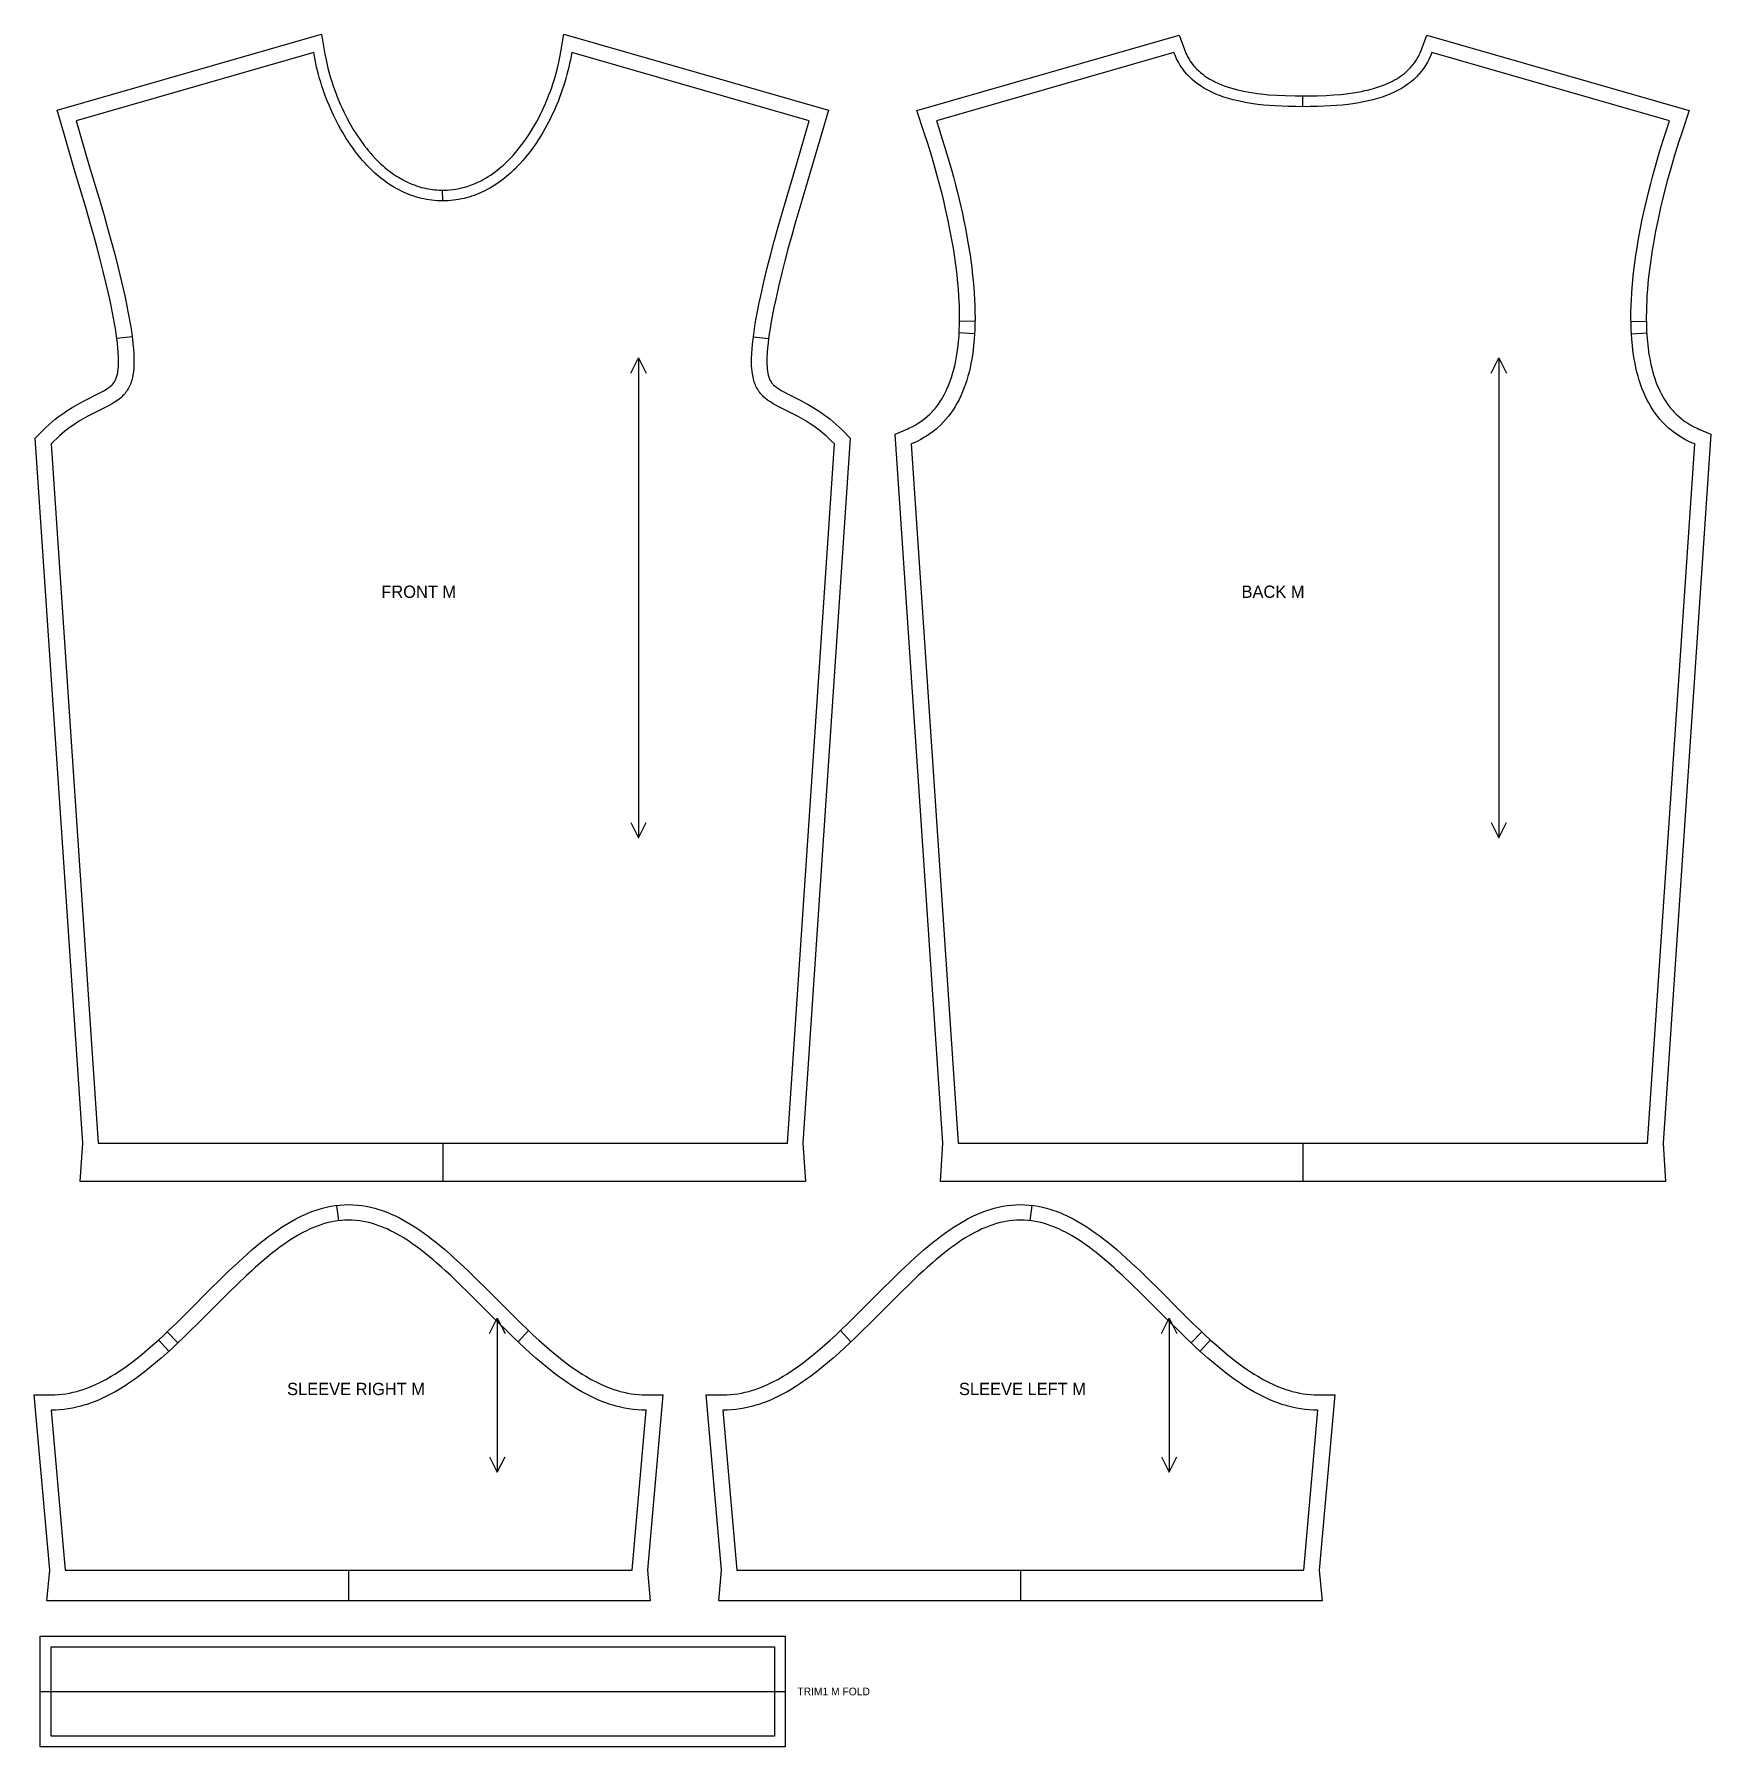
# Model space of a CAD drawing. Extents: x 24 to 1116, y 28 to 1143.
import ezdxf

# ---------------------------------------------------------------- set-up
doc = ezdxf.new("R2010")
doc.units = 0
for name, color, linetype in [('CUT', 7, 'CONTINUOUS'), ('FOLD', 6, 'CONTINUOUS'), ('GRAIN', 3, 'CONTINUOUS'), ('NOTCH', 1, 'CONTINUOUS'), ('SEW', 5, 'CONTINUOUS'), ('TEXT', 2, 'CONTINUOUS')]:
    doc.layers.add(name, color=color, linetype=linetype)

msp = doc.modelspace()

# ---------------------------------------------------------------- linework, layer by layer
at = {"layer": 'CUT'}
for points in [[(290.051, 396.024), (53.939, 396.024), (55.621, 421.024), (24.721, 880.225), (29.814, 885.399), (31.839, 887.348), (33.844, 889.177), (35.827, 890.893), (37.785, 892.5), (39.716, 894.006), (41.615, 895.415), (43.481, 896.734), (45.312, 897.969), (47.103, 899.124), (48.854, 900.206), (52.224, 902.17), (53.838, 903.063), (56.917, 904.694), (65.945, 909.221), (67.985, 910.287), (69.775, 911.287), (71.318, 912.229), (72.623, 913.121), (73.708, 913.968), (74.604, 914.78), (74.992, 915.178), (75.673, 915.976), (76.261, 916.805), (76.784, 917.708), (77.26, 918.73), (77.482, 919.297), (77.892, 920.563), (78.078, 921.266), (78.407, 922.822), (78.547, 923.676), (78.772, 925.535), (78.856, 926.539), (78.963, 928.69), (78.985, 929.835), (78.966, 932.257), (78.781, 936.199), (78.557, 939.014), (78.255, 941.964), (77.881, 945.038), (77.438, 948.222), (76.932, 951.504), (76.367, 954.87), (75.083, 961.809), (74.373, 965.356), (73.239, 970.739), (71.2, 979.775), (69.039, 988.738), (67.266, 995.745), (65.043, 1004.182), (62.86, 1012.158), (60.755, 1019.6), (57.61, 1030.355), (50.319, 1054.697), (43.687, 1077.575), (38.934, 1093.738), (211.217, 1143.234), (213.36, 1130.241), (214.093, 1126.474), (214.773, 1123.41), (215.337, 1121.088), (215.947, 1118.747), (217.067, 1114.813), (217.8, 1112.439), (218.578, 1110.058), (219.977, 1106.081), (220.876, 1103.696), (221.819, 1101.314), (223.49, 1097.362), (224.551, 1095.006), (225.655, 1092.665), (227.59, 1088.806), (229.642, 1085.011), (231.809, 1081.294), (234.089, 1077.669), (236.478, 1074.15), (238.974, 1070.751), (240.522, 1068.774), (241.574, 1067.483), (243.183, 1065.592), (244.276, 1064.361), (246.508, 1061.975), (248.223, 1060.256), (249.385, 1059.144), (251.156, 1057.53), (252.355, 1056.491), (254.18, 1054.988), (255.415, 1054.026), (257.927, 1052.196), (259.847, 1050.91), (261.144, 1050.094), (263.779, 1048.567), (265.791, 1047.514), (267.149, 1046.858), (269.907, 1045.655), (272.011, 1044.851), (273.431, 1044.363), (274.866, 1043.914), (276.315, 1043.505), (277.778, 1043.136), (279.257, 1042.807), (280.751, 1042.52), (282.26, 1042.275), (284.554, 1041.988), (286.103, 1041.851), (287.67, 1041.759), (289.253, 1041.713), (290.849, 1041.713), (293.218, 1041.8), (294.776, 1041.914), (297.082, 1042.169), (298.599, 1042.393), (300.845, 1042.807), (302.324, 1043.136), (304.514, 1043.705), (305.956, 1044.134), (308.091, 1044.851), (309.498, 1045.377), (311.581, 1046.238), (312.953, 1046.858), (314.985, 1047.856), (316.323, 1048.567), (318.305, 1049.7), (319.609, 1050.498), (321.539, 1051.759), (323.438, 1053.095), (325.306, 1054.503), (326.534, 1055.481), (328.349, 1057.007), (329.54, 1058.061), (331.3, 1059.696), (332.455, 1060.822), (334.158, 1062.562), (335.826, 1064.361), (337.459, 1066.216), (338.528, 1067.483), (340.101, 1069.427), (341.636, 1071.421), (343.134, 1073.461), (344.593, 1075.544), (346.014, 1077.669), (347.395, 1079.832), (348.735, 1082.03), (350.036, 1084.261), (351.295, 1086.52), (352.512, 1088.806), (353.687, 1091.115), (354.82, 1093.444), (355.91, 1095.79), (356.956, 1098.15), (358.283, 1101.314), (359.227, 1103.696), (360.126, 1106.081), (360.98, 1108.468), (361.789, 1110.852), (362.552, 1113.232), (363.27, 1115.603), (363.942, 1117.963), (364.766, 1121.088), (365.68, 1124.948), (366.166, 1127.234), (366.606, 1129.494), (367, 1131.725), (368.886, 1143.234), (541.169, 1093.738), (536.416, 1077.575), (529.783, 1054.697), (522.492, 1030.355), (519.347, 1019.6), (517.242, 1012.158), (515.059, 1004.182), (512.836, 995.745), (511.063, 988.738), (508.902, 979.775), (506.864, 970.739), (505.729, 965.356), (505.019, 961.809), (503.735, 954.87), (503.17, 951.504), (502.664, 948.222), (502.221, 945.038), (501.847, 941.964), (501.546, 939.014), (501.321, 936.199), (501.136, 932.257), (501.118, 929.835), (501.14, 928.69), (501.246, 926.539), (501.33, 925.535), (501.555, 923.676), (501.695, 922.822), (502.024, 921.266), (502.21, 920.563), (502.62, 919.297), (502.842, 918.73), (503.318, 917.708), (503.841, 916.805), (504.429, 915.976), (505.111, 915.178), (505.499, 914.78), (506.394, 913.968), (507.48, 913.121), (508.784, 912.229), (510.327, 911.287), (512.117, 910.287), (514.157, 909.221), (523.185, 904.694), (526.264, 903.063), (527.878, 902.17), (531.248, 900.206), (532.999, 899.124), (534.791, 897.969), (536.621, 896.734), (538.487, 895.415), (540.387, 894.006), (542.317, 892.5), (544.275, 890.893), (546.258, 889.177), (548.264, 887.348), (550.288, 885.399), (555.381, 880.225), (524.481, 421.024), (526.164, 396.024), (293.855, 396.024)], [(850.153, 396.024), (614.041, 396.024), (615.723, 421.024), (584.643, 882.896), (592.475, 886.15), (593.561, 886.631), (595.66, 887.646), (597.666, 888.733), (599.582, 889.888), (601.413, 891.111), (602.298, 891.747), (604.007, 893.069), (605.639, 894.457), (607.199, 895.911), (608.687, 897.43), (609.406, 898.214), (610.793, 899.833), (612.116, 901.518), (612.753, 902.386), (613.982, 904.173), (615.149, 906.027), (615.71, 906.979), (616.788, 908.935), (617.807, 910.958), (618.294, 911.995), (619.225, 914.118), (620.099, 916.307), (621.301, 919.711), (622.032, 922.059), (623.022, 925.694), (623.612, 928.191), (624.394, 932.04), (624.847, 934.673), (625.426, 938.717), (625.887, 942.868), (626.232, 947.116), (626.4, 949.998), (626.561, 954.39), (626.616, 958.857), (626.569, 963.391), (626.483, 966.446), (626.354, 969.523), (626.184, 972.621), (625.855, 977.3), (625.285, 983.585), (624.946, 986.742), (624.375, 991.486), (623.955, 994.652), (623.267, 999.399), (622.773, 1002.558), (621.982, 1007.283), (620.541, 1015.099), (618.968, 1022.809), (617.285, 1030.374), (616.232, 1034.829), (615.152, 1039.212), (612.934, 1047.731), (610.67, 1055.876), (608.402, 1063.595), (605.805, 1071.999), (603.324, 1079.695), (598.701, 1093.642), (769.445, 1142.695), (772.947, 1133.213), (773.348, 1132.196), (773.772, 1131.206), (774.45, 1129.768), (775.176, 1128.386), (775.95, 1127.057), (776.769, 1125.779), (777.635, 1124.55), (778.544, 1123.367), (779.826, 1121.859), (780.838, 1120.779), (782.254, 1119.401), (783.367, 1118.414), (784.916, 1117.157), (786.126, 1116.257), (787.805, 1115.113), (789.555, 1114.031), (791.375, 1113.011), (792.784, 1112.284), (794.72, 1111.368), (796.718, 1110.509), (798.775, 1109.707), (800.887, 1108.96), (803.05, 1108.268), (805.26, 1107.628), (807.512, 1107.04), (809.802, 1106.502), (812.712, 1105.897), (815.071, 1105.465), (818.052, 1104.987), (820.457, 1104.651), (822.874, 1104.356), (827.728, 1103.874), (833.182, 1103.49), (838.582, 1103.247), (845.038, 1103.102), (852.974, 1103.081), (859.356, 1103.177), (865.316, 1103.395), (870.151, 1103.684), (875.007, 1104.097), (879.85, 1104.651), (884.047, 1105.266), (888.181, 1106.012), (890.504, 1106.502), (892.226, 1106.901), (894.488, 1107.476), (896.158, 1107.941), (899.42, 1108.96), (902.567, 1110.101), (904.094, 1110.718), (905.587, 1111.368), (907.045, 1112.05), (908.466, 1112.765), (909.851, 1113.513), (911.196, 1114.296), (912.502, 1115.113), (913.768, 1115.965), (914.992, 1116.853), (916.175, 1117.777), (917.316, 1118.739), (918.414, 1119.739), (920.148, 1121.495), (921.131, 1122.604), (921.763, 1123.367), (922.672, 1124.55), (923.254, 1125.364), (924.089, 1126.625), (924.62, 1127.494), (925.378, 1128.841), (925.857, 1129.768), (926.535, 1131.206), (927.162, 1132.701), (930.862, 1142.695), (1101.605, 1093.642), (1096.982, 1079.695), (1094.502, 1071.999), (1091.905, 1063.595), (1089.637, 1055.876), (1087.373, 1047.731), (1085.154, 1039.212), (1084.075, 1034.829), (1083.022, 1030.374), (1081.339, 1022.809), (1079.766, 1015.099), (1078.325, 1007.283), (1077.534, 1002.558), (1077.04, 999.399), (1076.352, 994.652), (1075.931, 991.486), (1075.36, 986.742), (1075.022, 983.585), (1074.452, 977.3), (1074.123, 972.621), (1073.953, 969.523), (1073.824, 966.446), (1073.738, 963.391), (1073.691, 958.857), (1073.746, 954.39), (1073.907, 949.998), (1074.075, 947.116), (1074.42, 942.868), (1074.881, 938.717), (1075.46, 934.673), (1075.913, 932.04), (1076.695, 928.191), (1077.285, 925.694), (1078.275, 922.059), (1079.005, 919.711), (1080.208, 916.307), (1081.081, 914.118), (1082.013, 911.995), (1082.5, 910.958), (1083.519, 908.935), (1084.596, 906.979), (1085.158, 906.027), (1086.325, 904.173), (1087.554, 902.386), (1088.191, 901.518), (1089.514, 899.833), (1090.901, 898.214), (1091.62, 897.43), (1093.108, 895.911), (1094.667, 894.457), (1096.3, 893.069), (1098.009, 891.747), (1098.894, 891.111), (1100.725, 889.888), (1102.641, 888.733), (1104.647, 887.646), (1106.746, 886.631), (1107.832, 886.15), (1115.663, 882.896), (1084.584, 421.024), (1086.266, 396.024), (853.957, 396.024)], [(228.73, 123), (32.366, 123), (34.125, 143), (24.083, 257.183), (36.296, 257.202), (37.502, 257.229), (39.906, 257.358), (42.298, 257.583), (44.682, 257.903), (47.058, 258.317), (49.429, 258.822), (51.796, 259.417), (52.978, 259.749), (55.341, 260.477), (57.702, 261.291), (61.243, 262.673), (63.604, 263.698), (67.145, 265.388), (70.687, 267.255), (74.231, 269.292), (76.594, 270.741), (80.138, 273.046), (83.682, 275.501), (87.225, 278.097), (90.768, 280.825), (94.308, 283.675), (97.846, 286.639), (101.381, 289.705), (104.913, 292.865), (108.442, 296.107), (111.968, 299.421), (116.664, 303.935), (124.87, 312.023), (138.92, 326.108), (144.778, 331.927), (150.647, 337.648), (156.537, 343.224), (160.085, 346.48), (162.457, 348.608), (166.03, 351.728), (168.422, 353.755), (172.028, 356.711), (174.446, 358.62), (176.877, 360.477), (179.322, 362.278), (183.019, 364.868), (185.506, 366.516), (189.272, 368.862), (191.81, 370.336), (194.371, 371.735), (195.66, 372.404), (198.259, 373.682), (200.885, 374.873), (202.208, 375.436), (204.876, 376.49), (207.573, 377.447), (208.933, 377.888), (211.676, 378.69), (214.449, 379.383), (217.251, 379.961), (220.082, 380.419), (222.941, 380.752), (225.824, 380.956), (228.612, 381.024), (231.636, 380.956), (234.52, 380.752), (237.379, 380.419), (240.21, 379.961), (243.012, 379.383), (245.785, 378.69), (248.528, 377.888), (249.888, 377.447), (252.585, 376.49), (255.253, 375.436), (256.576, 374.873), (259.202, 373.682), (261.8, 372.404), (263.09, 371.735), (265.651, 370.336), (268.189, 368.862), (271.955, 366.516), (274.442, 364.868), (278.139, 362.278), (280.584, 360.477), (283.015, 358.62), (285.433, 356.711), (289.039, 353.755), (291.431, 351.728), (295.004, 348.608), (297.376, 346.48), (300.924, 343.224), (306.813, 337.648), (312.683, 331.927), (318.541, 326.108), (332.591, 312.023), (340.797, 303.935), (345.493, 299.421), (349.019, 296.107), (352.548, 292.865), (356.08, 289.705), (359.615, 286.639), (363.153, 283.675), (366.693, 280.825), (370.235, 278.097), (373.779, 275.501), (377.323, 273.046), (380.867, 270.741), (383.23, 269.292), (386.773, 267.255), (390.316, 265.388), (393.857, 263.698), (396.218, 262.673), (399.759, 261.291), (402.12, 260.477), (404.483, 259.749), (405.665, 259.417), (408.032, 258.822), (410.403, 258.317), (412.779, 257.903), (415.163, 257.583), (417.555, 257.358), (419.959, 257.229), (421.165, 257.202), (433.377, 257.183), (423.336, 143), (425.095, 123), (231.859, 123)], [(666.191, 123), (469.827, 123), (471.585, 143), (461.544, 257.183), (473.757, 257.202), (474.963, 257.229), (477.367, 257.358), (479.759, 257.583), (482.143, 257.903), (484.519, 258.317), (486.89, 258.822), (489.256, 259.417), (490.439, 259.749), (492.802, 260.477), (495.163, 261.291), (498.704, 262.673), (501.065, 263.698), (504.606, 265.388), (508.148, 267.255), (511.692, 269.292), (514.054, 270.741), (517.599, 273.046), (521.143, 275.501), (524.686, 278.097), (528.228, 280.825), (531.769, 283.675), (535.306, 286.639), (538.842, 289.705), (542.374, 292.865), (545.903, 296.107), (549.428, 299.421), (554.125, 303.935), (562.331, 312.023), (576.381, 326.108), (582.239, 331.927), (588.108, 337.648), (593.998, 343.224), (597.545, 346.48), (599.918, 348.608), (603.49, 351.728), (605.882, 353.755), (609.489, 356.711), (611.907, 358.62), (614.338, 360.477), (616.783, 362.278), (620.48, 364.868), (622.967, 366.516), (626.733, 368.862), (629.271, 370.336), (631.832, 371.735), (633.121, 372.404), (635.72, 373.682), (638.345, 374.873), (639.669, 375.436), (642.337, 376.49), (645.034, 377.447), (646.394, 377.888), (649.137, 378.69), (651.91, 379.383), (654.712, 379.961), (657.543, 380.419), (660.402, 380.752), (663.285, 380.956), (666.073, 381.024), (669.097, 380.956), (671.981, 380.752), (674.839, 380.419), (677.671, 379.961), (680.473, 379.383), (683.246, 378.69), (685.988, 377.888), (687.348, 377.447), (690.046, 376.49), (692.714, 375.436), (694.037, 374.873), (696.663, 373.682), (699.261, 372.404), (700.551, 371.735), (703.112, 370.336), (705.649, 368.862), (709.416, 366.516), (711.902, 364.868), (715.599, 362.278), (718.044, 360.477), (720.475, 358.62), (722.894, 356.711), (726.5, 353.755), (728.892, 351.728), (732.465, 348.608), (734.837, 346.48), (738.385, 343.224), (744.274, 337.648), (750.144, 331.927), (756.002, 326.108), (770.051, 312.023), (778.258, 303.935), (782.954, 299.421), (786.48, 296.107), (790.009, 292.865), (793.541, 289.705), (797.076, 286.639), (800.614, 283.675), (804.154, 280.825), (807.696, 278.097), (811.24, 275.501), (814.784, 273.046), (818.328, 270.741), (820.691, 269.292), (824.234, 267.255), (827.777, 265.388), (831.318, 263.698), (833.679, 262.673), (837.219, 261.291), (839.581, 260.477), (841.944, 259.749), (843.126, 259.417), (845.493, 258.822), (847.864, 258.317), (850.24, 257.903), (852.623, 257.583), (855.016, 257.358), (857.419, 257.229), (858.626, 257.202), (870.838, 257.183), (860.797, 143), (862.556, 123), (669.32, 123)], [(28, 100), (513, 100), (513, 28), (28, 28)]]:
    msp.add_lwpolyline(points, close=True, dxfattribs=at)
at = {"layer": 'FOLD'}
msp.add_lwpolyline([(28, 64), (513, 64)], dxfattribs=at)
at = {"layer": 'GRAIN'}
for points in [[(412.577, 922.459), (417.577, 932.459), (422.577, 922.459)], [(417.577, 932.459), (417.577, 619.916)], [(972.679, 922.459), (977.679, 932.459), (982.679, 922.459)], [(977.679, 932.459), (977.679, 619.916)], [(412.577, 629.916), (417.577, 619.916), (422.577, 629.916)], [(972.679, 629.916), (977.679, 619.916), (982.679, 629.916)], [(320.596, 297.177), (325.596, 307.177), (330.596, 297.177)], [(325.596, 307.177), (325.596, 206.847)], [(758.056, 297.177), (763.056, 307.177), (768.056, 297.177)], [(763.056, 307.177), (763.056, 206.847)], [(320.596, 216.847), (325.596, 206.847), (330.596, 216.847)], [(758.056, 216.847), (763.056, 206.847), (768.056, 216.847)]]:
    msp.add_lwpolyline(points, dxfattribs=at)
at = {"layer": 'NOTCH'}
for points in [[(850.153, 1096.072), (850.15, 1103.072)], [(290.051, 1034.707), (290, 1041.707)], [(636.318, 948.207), (626.333, 948.744)], [(636.596, 956.201), (626.597, 956.324)], [(1063.711, 956.201), (1073.71, 956.324)], [(1063.989, 948.207), (1073.974, 948.744)], [(87.806, 946.258), (77.885, 945.005)], [(492.296, 946.258), (502.217, 945.005)], [(290.051, 421.024), (290.051, 396.024)], [(850.153, 421.024), (850.153, 396.024)], [(222.303, 370.623), (221.033, 380.542)], [(672.619, 370.623), (673.888, 380.542)], [(111.696, 285.517), (104.961, 292.909)], [(117.566, 290.952), (110.716, 298.237)], [(339.056, 291.746), (345.93, 299.008)], [(555.866, 291.746), (548.991, 299.008)], [(777.356, 290.952), (784.206, 298.237)], [(783.226, 285.517), (789.961, 292.909)], [(228.73, 143), (228.73, 123)], [(666.191, 143), (666.191, 123)]]:
    msp.add_lwpolyline(points, dxfattribs=at)
at = {"layer": 'SEW'}
for points in [[(290.051, 421.024), (514.459, 421.024), (545.102, 876.413), (543.254, 878.292), (541.425, 880.053), (539.616, 881.702), (537.83, 883.247), (536.068, 884.693), (534.331, 886.048), (532.62, 887.317), (530.937, 888.506), (529.284, 889.622), (526.067, 891.653), (524.505, 892.58), (521.48, 894.281), (517.199, 896.524), (508.471, 900.902), (505.293, 902.646), (503.363, 903.826), (501.586, 905.042), (499.959, 906.313), (499.202, 906.975), (498.482, 907.655), (497.798, 908.357), (497.151, 909.081), (496.541, 909.83), (495.965, 910.603), (495.425, 911.404), (494.92, 912.232), (494.449, 913.089), (494.012, 913.975), (493.608, 914.892), (493.237, 915.839), (492.898, 916.818), (492.591, 917.829), (492.068, 919.949), (491.665, 922.2), (491.506, 923.374), (491.272, 925.822), (491.195, 927.094), (491.118, 929.734), (491.139, 932.499), (491.253, 935.384), (491.455, 938.382), (491.739, 941.489), (492.099, 944.695), (492.53, 947.994), (493.026, 951.376), (493.583, 954.831), (494.195, 958.351), (495.205, 963.727), (495.932, 967.36), (497.09, 972.857), (499.165, 982.052), (501.357, 991.145), (503.604, 999.983), (505.848, 1008.432), (508.471, 1017.916), (510.556, 1025.205), (512.527, 1031.925), (520.19, 1057.519), (528.731, 1086.907), (374.032, 1131.351), (373.633, 1129.005), (373.185, 1126.633), (372.69, 1124.236), (372.146, 1121.817), (371.554, 1119.379), (370.914, 1116.924), (370.226, 1114.456), (369.491, 1111.977), (368.708, 1109.489), (367.877, 1106.996), (366.999, 1104.5), (366.075, 1102.004), (365.103, 1099.511), (364.085, 1097.023), (362.284, 1092.897), (361.142, 1090.439), (359.954, 1087.996), (357.873, 1083.969), (356.564, 1081.584), (355.209, 1079.225), (352.852, 1075.361), (350.371, 1071.592), (348.823, 1069.382), (347.767, 1067.932), (346.146, 1065.793), (345.041, 1064.393), (343.347, 1062.334), (342.193, 1060.989), (340.427, 1059.017), (339.226, 1057.733), (337.388, 1055.856), (336.139, 1054.638), (334.23, 1052.864), (332.934, 1051.717), (330.284, 1049.514), (328.248, 1047.944), (326.867, 1046.938), (324.05, 1045.027), (321.888, 1043.686), (320.423, 1042.837), (318.94, 1042.026), (317.439, 1041.252), (315.152, 1040.164), (313.605, 1039.489), (312.039, 1038.855), (310.455, 1038.262), (308.854, 1037.712), (307.234, 1037.205), (305.595, 1036.743), (303.939, 1036.325), (302.265, 1035.953), (300.573, 1035.628), (298.864, 1035.35), (297.136, 1035.121), (295.391, 1034.941), (293.629, 1034.812), (291.849, 1034.733), (290.051, 1034.707), (288.254, 1034.733), (286.474, 1034.812), (284.711, 1034.941), (282.966, 1035.121), (281.239, 1035.35), (279.529, 1035.628), (277.837, 1035.953), (276.163, 1036.325), (274.507, 1036.743), (272.869, 1037.205), (271.249, 1037.712), (269.647, 1038.262), (268.063, 1038.855), (266.497, 1039.489), (264.95, 1040.164), (262.664, 1041.252), (261.162, 1042.026), (259.679, 1042.837), (258.215, 1043.686), (256.053, 1045.027), (253.235, 1046.938), (251.854, 1047.944), (249.818, 1049.514), (247.169, 1051.717), (245.872, 1052.864), (243.963, 1054.638), (242.714, 1055.856), (240.876, 1057.733), (239.675, 1059.017), (237.909, 1060.989), (236.756, 1062.334), (235.062, 1064.393), (233.957, 1065.793), (232.336, 1067.932), (231.279, 1069.382), (229.732, 1071.592), (227.25, 1075.361), (224.893, 1079.225), (223.539, 1081.584), (222.229, 1083.969), (220.148, 1087.996), (218.96, 1090.439), (217.818, 1092.897), (216.018, 1097.023), (214.999, 1099.511), (214.028, 1102.004), (213.103, 1104.5), (212.225, 1106.996), (211.395, 1109.489), (210.612, 1111.977), (209.876, 1114.456), (209.188, 1116.924), (208.548, 1119.379), (207.957, 1121.817), (207.413, 1124.236), (206.917, 1126.633), (206.47, 1129.005), (206.071, 1131.351), (51.371, 1086.907), (59.913, 1057.519), (67.575, 1031.925), (69.546, 1025.205), (71.631, 1017.916), (74.254, 1008.432), (76.499, 999.983), (78.745, 991.145), (80.938, 982.052), (83.012, 972.857), (84.171, 967.36), (84.897, 963.727), (85.907, 958.351), (86.519, 954.831), (87.076, 951.376), (87.573, 947.994), (88.004, 944.695), (88.364, 941.489), (88.647, 938.382), (88.849, 935.384), (88.963, 932.499), (88.984, 929.734), (88.907, 927.094), (88.83, 925.822), (88.596, 923.374), (88.437, 922.2), (88.034, 919.949), (87.511, 917.829), (87.204, 916.818), (86.865, 915.839), (86.494, 914.892), (86.09, 913.975), (85.653, 913.089), (85.182, 912.232), (84.677, 911.404), (84.137, 910.603), (83.562, 909.83), (82.951, 909.081), (82.304, 908.357), (81.621, 907.655), (80.9, 906.975), (80.143, 906.313), (78.517, 905.042), (76.739, 903.826), (74.81, 902.646), (71.631, 900.902), (62.903, 896.524), (58.622, 894.281), (55.597, 892.58), (54.036, 891.653), (50.819, 889.622), (49.165, 888.506), (47.482, 887.317), (45.772, 886.048), (44.035, 884.693), (42.272, 883.247), (40.486, 881.702), (38.678, 880.053), (36.848, 878.292), (35, 876.413), (65.644, 421.024)], [(850.153, 421.024), (1074.561, 421.024), (1105.205, 876.413), (1103.888, 876.961), (1101.329, 878.128), (1098.87, 879.388), (1096.509, 880.738), (1095.365, 881.446), (1093.149, 882.926), (1091.027, 884.49), (1088.998, 886.136), (1088.017, 886.989), (1086.125, 888.753), (1084.322, 890.593), (1082.607, 892.507), (1080.978, 894.494), (1079.433, 896.55), (1077.972, 898.675), (1076.592, 900.867), (1075.292, 903.122), (1074.071, 905.441), (1072.926, 907.82), (1071.857, 910.257), (1070.861, 912.752), (1069.938, 915.302), (1069.085, 917.906), (1068.301, 920.56), (1067.584, 923.265), (1066.934, 926.016), (1066.348, 928.814), (1065.825, 931.655), (1065.363, 934.537), (1064.96, 937.46), (1064.616, 940.42), (1064.206, 944.925), (1064.001, 947.97), (1063.849, 951.045), (1063.749, 954.148), (1063.691, 958.85), (1063.712, 962.014), (1063.83, 966.796), (1063.965, 970.006), (1064.245, 974.848), (1064.483, 978.09), (1064.912, 982.969), (1065.244, 986.229), (1065.808, 991.124), (1066.225, 994.386), (1066.91, 999.274), (1067.661, 1004.147), (1068.473, 1008.996), (1069.949, 1017.007), (1070.9, 1021.758), (1071.895, 1026.456), (1072.927, 1031.096), (1073.992, 1035.668), (1075.086, 1040.166), (1076.579, 1046.036), (1077.717, 1050.333), (1079.252, 1055.909), (1081.947, 1065.203), (1083.471, 1070.224), (1084.967, 1075.015), (1086.779, 1080.663), (1088.833, 1086.907), (934.134, 1131.351), (933.433, 1129.535), (932.399, 1127.211), (931.255, 1124.996), (930.008, 1122.888), (928.661, 1120.885), (927.22, 1118.983), (925.687, 1117.18), (924.068, 1115.474), (922.367, 1113.862), (920.586, 1112.342), (918.731, 1110.91), (917.777, 1110.227), (916.313, 1109.241), (914.303, 1107.999), (911.703, 1106.558), (909.558, 1105.492), (906.802, 1104.263), (904.541, 1103.36), (901.652, 1102.325), (898.7, 1101.392), (895.694, 1100.555), (892.641, 1099.808), (889.549, 1099.147), (886.427, 1098.567), (882.652, 1097.971), (879.493, 1097.551), (875.697, 1097.131), (871.91, 1096.797), (868.146, 1096.538), (863.803, 1096.32), (859.532, 1096.18), (854.767, 1096.096), (850.153, 1096.072), (845.54, 1096.096), (840.775, 1096.18), (836.504, 1096.32), (832.161, 1096.538), (828.397, 1096.797), (824.61, 1097.131), (820.814, 1097.551), (817.654, 1097.971), (813.88, 1098.567), (810.758, 1099.147), (807.666, 1099.808), (804.613, 1100.555), (801.607, 1101.392), (798.655, 1102.325), (795.766, 1103.36), (793.505, 1104.263), (790.749, 1105.492), (788.604, 1106.558), (786.004, 1107.999), (783.994, 1109.241), (782.53, 1110.227), (781.576, 1110.91), (779.721, 1112.342), (777.94, 1113.862), (776.239, 1115.474), (774.62, 1117.18), (773.087, 1118.983), (771.646, 1120.885), (770.299, 1122.888), (769.051, 1124.996), (767.908, 1127.211), (766.874, 1129.535), (766.173, 1131.351), (611.474, 1086.907), (613.528, 1080.663), (615.339, 1075.015), (616.836, 1070.224), (618.36, 1065.203), (621.055, 1055.909), (622.589, 1050.333), (623.728, 1046.036), (625.221, 1040.166), (626.314, 1035.668), (627.38, 1031.096), (628.412, 1026.456), (629.406, 1021.758), (630.358, 1017.007), (631.834, 1008.996), (632.646, 1004.147), (633.397, 999.274), (634.082, 994.386), (634.499, 991.124), (635.063, 986.229), (635.395, 982.969), (635.824, 978.09), (636.062, 974.848), (636.342, 970.006), (636.476, 966.796), (636.595, 962.014), (636.616, 958.85), (636.558, 954.148), (636.458, 951.045), (636.305, 947.97), (636.1, 944.925), (635.69, 940.42), (635.346, 937.46), (634.944, 934.537), (634.482, 931.655), (633.959, 928.814), (633.373, 926.016), (632.722, 923.265), (632.006, 920.56), (631.222, 917.906), (630.369, 915.302), (629.446, 912.752), (628.45, 910.257), (627.381, 907.82), (626.236, 905.441), (625.015, 903.122), (623.715, 900.867), (622.335, 898.675), (620.874, 896.55), (619.329, 894.494), (617.7, 892.507), (615.985, 890.593), (614.182, 888.753), (612.289, 886.989), (611.309, 886.136), (609.28, 884.49), (607.158, 882.926), (604.942, 881.446), (603.798, 880.738), (601.437, 879.388), (598.978, 878.128), (596.419, 876.961), (595.102, 876.413), (625.746, 421.024)], [(228.73, 143), (413.298, 143), (422.461, 247.2), (419.629, 247.234), (416.818, 247.385), (414.026, 247.648), (411.255, 248.02), (408.502, 248.499), (405.769, 249.082), (403.054, 249.764), (401.703, 250.143), (399.015, 250.971), (396.345, 251.892), (393.691, 252.904), (391.054, 254.003), (389.741, 254.584), (387.128, 255.809), (384.53, 257.115), (380.659, 259.217), (378.096, 260.71), (374.277, 263.081), (371.747, 264.745), (367.974, 267.358), (365.473, 269.174), (361.742, 272.002), (358.035, 274.945), (354.349, 277.993), (350.685, 281.136), (347.04, 284.365), (343.414, 287.668), (339.806, 291.035), (336.214, 294.457), (332.639, 297.922), (325.531, 304.94), (306.823, 323.66), (301.035, 329.327), (295.267, 334.825), (291.814, 338.021), (289.514, 340.104), (286.067, 343.148), (283.77, 345.119), (280.325, 347.982), (278.029, 349.823), (275.731, 351.608), (273.432, 353.333), (269.98, 355.802), (267.676, 357.365), (264.213, 359.578), (261.899, 360.962), (258.419, 362.893), (256.093, 364.079), (253.76, 365.183), (252.59, 365.702), (250.247, 366.675), (247.895, 367.557), (246.716, 367.963), (244.352, 368.705), (241.978, 369.349), (239.594, 369.893), (237.2, 370.334), (235.999, 370.515), (233.588, 370.796), (231.165, 370.967), (228.73, 371.024), (226.296, 370.967), (223.873, 370.796), (221.462, 370.515), (220.261, 370.334), (217.866, 369.893), (215.483, 369.349), (213.109, 368.705), (210.744, 367.963), (209.566, 367.557), (207.214, 366.675), (204.87, 365.702), (203.701, 365.183), (201.368, 364.079), (199.042, 362.893), (195.562, 360.962), (193.248, 359.578), (189.785, 357.365), (187.481, 355.802), (184.029, 353.333), (181.73, 351.608), (179.432, 349.823), (177.135, 347.982), (173.691, 345.119), (171.394, 343.148), (167.947, 340.104), (165.647, 338.021), (162.194, 334.825), (156.426, 329.327), (150.638, 323.66), (131.929, 304.94), (124.822, 297.922), (121.246, 294.457), (117.655, 291.035), (114.046, 287.668), (110.42, 284.365), (106.776, 281.136), (103.111, 277.993), (99.426, 274.945), (95.719, 272.002), (91.988, 269.174), (89.487, 267.358), (85.714, 264.745), (83.184, 263.081), (79.364, 260.71), (76.802, 259.217), (72.931, 257.115), (70.333, 255.809), (67.719, 254.584), (66.407, 254.003), (63.77, 252.904), (61.116, 251.892), (58.446, 250.971), (55.758, 250.143), (54.407, 249.764), (51.692, 249.082), (48.959, 248.499), (46.206, 248.02), (43.435, 247.648), (40.643, 247.385), (37.832, 247.234), (35, 247.2), (44.163, 143)], [(666.191, 143), (850.758, 143), (859.922, 247.2), (857.09, 247.234), (854.279, 247.385), (851.487, 247.648), (848.715, 248.02), (845.963, 248.499), (843.229, 249.082), (840.515, 249.764), (839.164, 250.143), (836.476, 250.971), (833.806, 251.892), (831.152, 252.904), (828.515, 254.003), (827.202, 254.584), (824.589, 255.809), (821.99, 257.115), (818.12, 259.217), (815.557, 260.71), (811.738, 263.081), (809.208, 264.745), (805.435, 267.358), (802.934, 269.174), (799.203, 272.002), (795.496, 274.945), (791.81, 277.993), (788.146, 281.136), (784.501, 284.365), (780.875, 287.668), (777.267, 291.035), (773.675, 294.457), (770.1, 297.922), (762.992, 304.94), (744.284, 323.66), (738.496, 329.327), (732.728, 334.825), (729.275, 338.021), (726.975, 340.104), (723.528, 343.148), (721.231, 345.119), (717.786, 347.982), (715.49, 349.823), (713.192, 351.608), (710.893, 353.333), (707.441, 355.802), (705.137, 357.365), (701.674, 359.578), (699.36, 360.962), (695.88, 362.893), (693.553, 364.079), (691.22, 365.183), (690.051, 365.702), (687.708, 366.675), (685.356, 367.557), (684.177, 367.963), (681.813, 368.705), (679.439, 369.349), (677.055, 369.893), (674.661, 370.334), (673.46, 370.515), (671.049, 370.796), (668.626, 370.967), (666.191, 371.024), (663.756, 370.967), (661.334, 370.796), (658.923, 370.515), (657.722, 370.334), (655.327, 369.893), (652.944, 369.349), (650.57, 368.705), (648.205, 367.963), (647.026, 367.557), (644.675, 366.675), (642.331, 365.702), (641.162, 365.183), (638.829, 364.079), (636.502, 362.893), (633.023, 360.962), (630.709, 359.578), (627.246, 357.365), (624.941, 355.802), (621.489, 353.333), (619.191, 351.608), (616.893, 349.823), (614.596, 347.982), (611.151, 345.119), (608.855, 343.148), (605.408, 340.104), (603.108, 338.021), (599.655, 334.825), (593.887, 329.327), (588.099, 323.66), (569.39, 304.94), (562.283, 297.922), (558.707, 294.457), (555.116, 291.035), (551.507, 287.668), (547.881, 284.365), (544.237, 281.136), (540.572, 277.993), (536.887, 274.945), (533.18, 272.002), (529.449, 269.174), (526.948, 267.358), (523.175, 264.745), (520.645, 263.081), (516.825, 260.71), (514.262, 259.217), (510.392, 257.115), (507.794, 255.809), (505.18, 254.584), (503.868, 254.003), (501.231, 252.904), (498.577, 251.892), (495.906, 250.971), (493.219, 250.143), (491.868, 249.764), (489.153, 249.082), (486.42, 248.499), (483.667, 248.02), (480.895, 247.648), (478.104, 247.385), (475.292, 247.234), (472.461, 247.2), (481.624, 143)], [(35, 93), (506, 93), (506, 35), (35, 35)]]:
    msp.add_lwpolyline(points, close=True, dxfattribs=at)

# ---------------------------------------------------------------- texts
at = {"layer": 'TEXT'}
for s, height, p in [('FRONT M', 8, (250.05, 776.19)), ('BACK M', 8, (810.15, 776.19)), ('SLEEVE RIGHT M', 8, (188.73, 257.01)), ('SLEEVE LEFT M', 8, (626.19, 257.01)), ('TRIM1 M FOLD', 5, (521, 61.5))]:
    msp.add_text(s, height=height, dxfattribs=at).set_placement(p)

doc.saveas('drawing.dxf')
